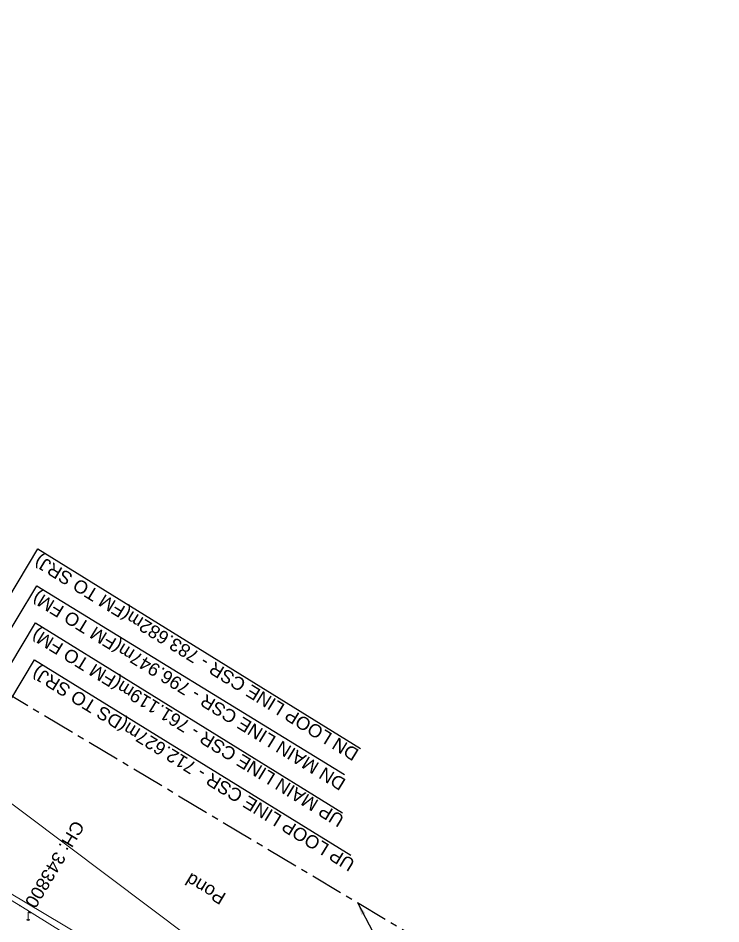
# Model space of a CAD drawing. Header units: metres. Extents: x 593168 to 611286, y 3401475 to 3412398.
# Drawn here: x 608010.6 to 608145.5, y 3403488.8 to 3403662.7 of the extents above; entities that cross this region are included whole.
import ezdxf
from ezdxf.enums import TextEntityAlignment as Align

# ---------------------------------------------------------------- set-up
doc = ezdxf.new("R2010")
doc.units = ezdxf.units.M
doc.header["$MEASUREMENT"] = 0
doc.linetypes.add('CENTER', pattern=[2, 1.25, -0.25, 0.25, -0.25])
for name, color, linetype, lineweight in [('Existing IR Chainage', 7, 'Continuous', 0), ('Grill', 251, 'Continuous', 0), ('Lamp_Post', 251, 'Continuous', 0), ('Platform', 7, 'Continuous', 0), ('Pond Bottom', 5, 'Continuous', 0), ('Pond Top', 5, 'Continuous', 0), ('SRJ CH. in Station', 7, 'Continuous', 0)]:
    doc.layers.add(name, color=color, linetype=linetype, lineweight=lineweight)
doc.layers.add('Existing Railway Boundary', color=7, linetype='CENTER')
doc.styles.get("Standard").update_dxf_attribs({"font": 'arial_0.ttf'})
doc.styles.add('Style-Arial', font='arial_0.ttf')
doc.dimstyles.new('ISO-25', dxfattribs={"dimtxt": 2.5, "dimasz": 2.5, "dimexe": 1.25, "dimexo": 0.625, "dimtad": 1, "dimtxsty": 'Standard', "dimcen": 2.5, "dimadec": 0, "dimazin": 0, "dimtfac": 1, "dimtmove": 0, "dimatfit": 3, "dimfxl": 1, "dimarcsym": 0})
doc.dimstyles.get("Standard").update_dxf_attribs({"dimtxt": 0.18, "dimasz": 0.18, "dimexe": 0.18, "dimexo": 0.0625, "dimgap": 0.09, "dimtad": 0, "dimtih": 1, "dimtoh": 1, "dimdec": 4, "dimzin": 0, "dimdsep": 46, "dimtxsty": 'Standard', "dimcen": 0.09, "dimadec": 0, "dimazin": 0, "dimtfac": 1, "dimtdec": 4, "dimtofl": 0, "dimtmove": 0, "dimatfit": 3, "dimfxl": 1, "dimtolj": 1, "dimtzin": 0, "dimarcsym": 0})

# ---------------------------------------------------------------- blocks, each defined once
blk = doc.blocks.new('LP')
for points in [[(0, 0), (0, 1.5)], [(0.25, 1.35), (0.44, 1.35)]]:
    blk.add_lwpolyline(points)
for centre, radius, start, end in [((0.07, 0.99), 0.519, 57.6425, 97.3165), ((0.34, 1.33), 0.094, 11.7012, 168.0476)]:
    blk.add_arc(centre, radius, start, end)
at = {"extrusion": (0, 0, -1)}
blk.add_ellipse((0, 0.01), major_axis=(0.308, 0), ratio=0.400495, dxfattribs=at)
blk.add_ellipse((0.35, 1.36), major_axis=(0.0017, 0.0438), ratio=0.461056, start_param=1.74022, end_param=4.575836)

msp = doc.modelspace()

# ---------------------------------------------------------------- linework, layer by layer
at = {"layer": 'Existing Railway Boundary', "ltscale": 5}
msp.add_lwpolyline([(607755.5205, 3403663.0787), (607768.7738, 3403683.4578), (607924.3361, 3403590.4668), (607921.2062, 3403585.2309), (608145.5025, 3403451.1525), (608142.2829, 3403445.4311)], dxfattribs=at)
at = {"layer": 'Grill'}
msp.add_polyline3d([(607651.9058, 3403703.0721, 264.1877), (607735.7925, 3403652.7963, 264.4216), (607790.6879, 3403620.3994, 265.1144), (607793.0067, 3403623.6824, 264.8165), (607847.6243, 3403591.3213, 264.9515), (607872.7318, 3403576.074, 265.0664), (607923.826, 3403545.4481, 266.0531), (608033.472, 3403480.1018, 264.9185), (608063.5002, 3403462.0502, 265.0574), (608084.5837, 3403449.1867, 264.6106), (608082.646, 3403445.6569, 264.9645)], dxfattribs=at)
at = {"layer": 'Platform'}
msp.add_polyline3d([(607652.8279, 3403701.8987, 264.2687), (607762.6406, 3403636.4108, 264.3486), (607762.6704, 3403636.0042, 264.3586), (607780.8986, 3403625.4356, 264.5106), (607784.0931, 3403623.0099, 264.8645), (607790.6421, 3403619.6952, 265.0254), (607792.717, 3403622.0022, 264.7425), (607833.0276, 3403598.4993, 264.8875), (607846.0888, 3403591.21, 264.9575), (607872.6068, 3403575.6801, 265.0464), (607897.8168, 3403560.6305, 264.7805), (607900.6438, 3403558.7384, 264.8785), (607946.6104, 3403531.1548, 265.0174), (608010.8903, 3403492.3092, 264.9825), (608032.38, 3403478.9077, 265.0105), (608062.8189, 3403461.0581, 265.0654), (608082.6172, 3403445.5764, 265.0154), (608086.2229, 3403443.3677, 264.9955), (608089.4838, 3403441.3029, 264.4746), (608110.0132, 3403427.1369, 264.2577)], dxfattribs=at)
msp.add_point((608010.89, 3403492.309, 264.982), dxfattribs=at)
at = {"layer": 'Pond Top'}
msp.add_polyline3d([(607982.4048, 3403540.6427, 262.2723), (607980.3629, 3403533.5712, 262.4672), (608067.1666, 3403468.3523, 261.3175), (608074.2519, 3403484.1077, 261.9673), (608072.3539, 3403485.1587, 260.6187)], dxfattribs=at)

# ---------------------------------------------------------------- block references
at = {"layer": 'Lamp_Post', "xscale": 0.9997078269170317, "yscale": 0.9997078269170317, "zscale": 0.9997078269170317}
msp.add_blockref('LP', (608012.4938, 3403489.5465, 265.0674), dxfattribs=at)

# ---------------------------------------------------------------- texts
at = {"layer": 'Existing IR Chainage', "color": 7, "lineweight": 0, "insert": (608012.8021, 3403492.2258), "char_height": 2.5, "attachment_point": 6, "rotation": 239.100114, "line_spacing_factor": 0.60036, "style": 'Style-Arial'}
msp.add_mtext('CH: 343800', dxfattribs=at)
at = {"layer": 'Pond Bottom'}
msp.add_text('Pond', height=2.5, rotation=149, dxfattribs=at).set_placement((608050.6894, 3403494.4676, 264.4126))
at = {"layer": 'SRJ CH. in Station', "color": 7, "lineweight": 15}
for s, p in [('DN LOOP LINE CSR - 783.682m(FM TO SRJ)', (608044.7856, 3403539.871)), ('DN MAIN LINE CSR - 796.947m(FM TO FM)', (608043.3494, 3403533.5327)), ('UP MAIN LINE CSR - 761.119m(FM TO FM)', (608043.14, 3403526.4361)), ('UP LOOP LINE CSR - 712.627m(DS TO SRJ)', (608044.205, 3403518.5518))]:
    msp.add_text(s, height=2.5, rotation=148.481236, dxfattribs=at).set_placement(p, align=Align.MIDDLE_CENTER)

# ---------------------------------------------------------------- leaders
at = {"layer": 'Existing Railway Boundary', "linetype": 'Continuous', "ltscale": 5}
msp.add_leader([(608075.7219, 3403492.8655), (608078.7084, 3403487.116), (608081.6675, 3403485.3335)], dimstyle='ISO-25', override={"dimtxt": 3, "dimasz": 2.5, "dimgap": 0.625, "dimtad": 0, "dimdec": 3, "dimzin": 2, "dimtdec": 3}, dxfattribs=at)
at = {"layer": 'SRJ CH. in Station', "color": 7, "lineweight": 15}
for points in [[(607978.1275, 3403500.4867), (608014.3607, 3403560.7803), (608076.2744, 3403522.4439)], [(607978.672, 3403494.8668), (608014.147, 3403553.6864), (608073.2276, 3403517.4784)], [(607979.2392, 3403489.0139), (608013.9333, 3403546.5924), (608072.844, 3403510.0936)], [(607979.9816, 3403483.0433), (608013.7195, 3403539.4984), (608074.4549, 3403501.9571)]]:
    msp.add_leader(points, dimstyle='Standard', override={"dimasz": 2.5, "dimgap": 0.25}, dxfattribs=at)

doc.saveas('drawing.dxf')
